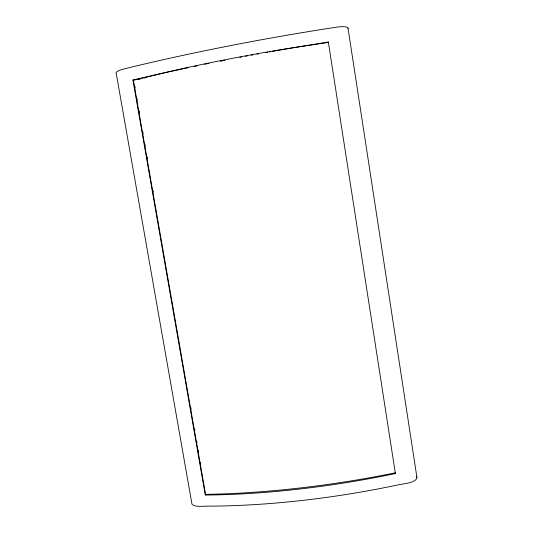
<?xml version="1.0" encoding="UTF-8"?>
<svg xmlns="http://www.w3.org/2000/svg" width="533" height="533" viewBox="0 0 533 533"><rect width="100%" height="100%" fill="white"/><g stroke="black" fill="none" stroke-linecap="round" stroke-linejoin="round"><path stroke-width="0.8" d="M205.278 495.037L205.571 494.358L133.397 80.303L132.917 79.99L205.278 495.037A272.05 70.203 -8.7 0 0 395.399 473.551L395.326 472.818A284.722 72.055 -8.7 0 1 205.571 494.358M133.397 80.303L162.765 73.114A293.49 43.926 -9.6 0 1 294.629 47.477L328.441 42.433L328.335 41.987L289.825 48.316A383.467 51.328 -9.8 0 0 272.416 51.361M132.917 79.99L169.001 71.808M169.794 71.635L188.189 67.691M194.478 66.392L197.623 65.746M204.679 64.286L206.251 63.967M222.074 60.809L220.622 61.102L222.214 60.782M223.534 60.515L224.993 60.229M134.876 86.353L135.162 87.992M137.021 98.645L137.301 100.284M139.16 110.944L139.446 112.583M142.877 132.251L143.157 133.89M145.016 144.543L145.302 146.182M147.161 156.835L147.441 158.474M153.018 190.441L153.297 192.08M190.861 407.632L191.147 409.271M194.578 428.938L194.865 430.577M196.717 441.231L197.003 442.87M198.289 450.245L198.576 451.884M200.435 462.544L200.721 464.183M328.335 41.987L395.399 473.551M348.022 28.176L416.893 477.235M347.936 28.595A13.645 3.138 -11.1 0 0 342.826 26.65L341.387 26.683A13.645 3.138 -11.1 0 0 336.496 27.19L328.961 28.329A383.8 55.559 -9.8 0 0 130.698 67.291L124.782 68.744A17.516 3.838 -7.4 0 0 119.805 70.283L119.012 70.609A17.516 3.838 -7.4 0 0 116.081 72.555L191.967 504.178A16.809 5.95 -12.6 0 0 195.404 505.884L196.244 506.05A16.809 5.95 -12.6 0 0 201.327 506.33L207.21 506.123A271.823 73.154 -8.7 0 0 397.192 485.057L406.932 483.304A13.072 4.844 -6.2 0 0 411.503 482.099L412.802 481.572A13.072 4.844 -6.2 0 0 416.653 476.642M137.814 79.617A292.111 43.679 -9.6 0 1 140.206 79.011M144.216 78.011A292.111 43.679 -9.6 0 1 146.642 77.412M207.404 63.747A292.111 43.679 -9.6 0 1 209.036 63.414M239.877 57.351A383.467 51.328 -9.8 0 1 241.496 57.044M245.56 56.278A383.467 51.328 -9.8 0 1 247.185 55.972M251.256 55.212A383.467 51.328 -9.8 0 1 252.889 54.906M256.973 54.153A383.467 51.328 -9.8 0 1 258.605 53.853M265.98 52.514A383.467 51.328 -9.8 0 1 267.619 52.221M269.258 51.928A383.467 51.328 -9.8 0 1 270.837 51.641"/></g></svg>
